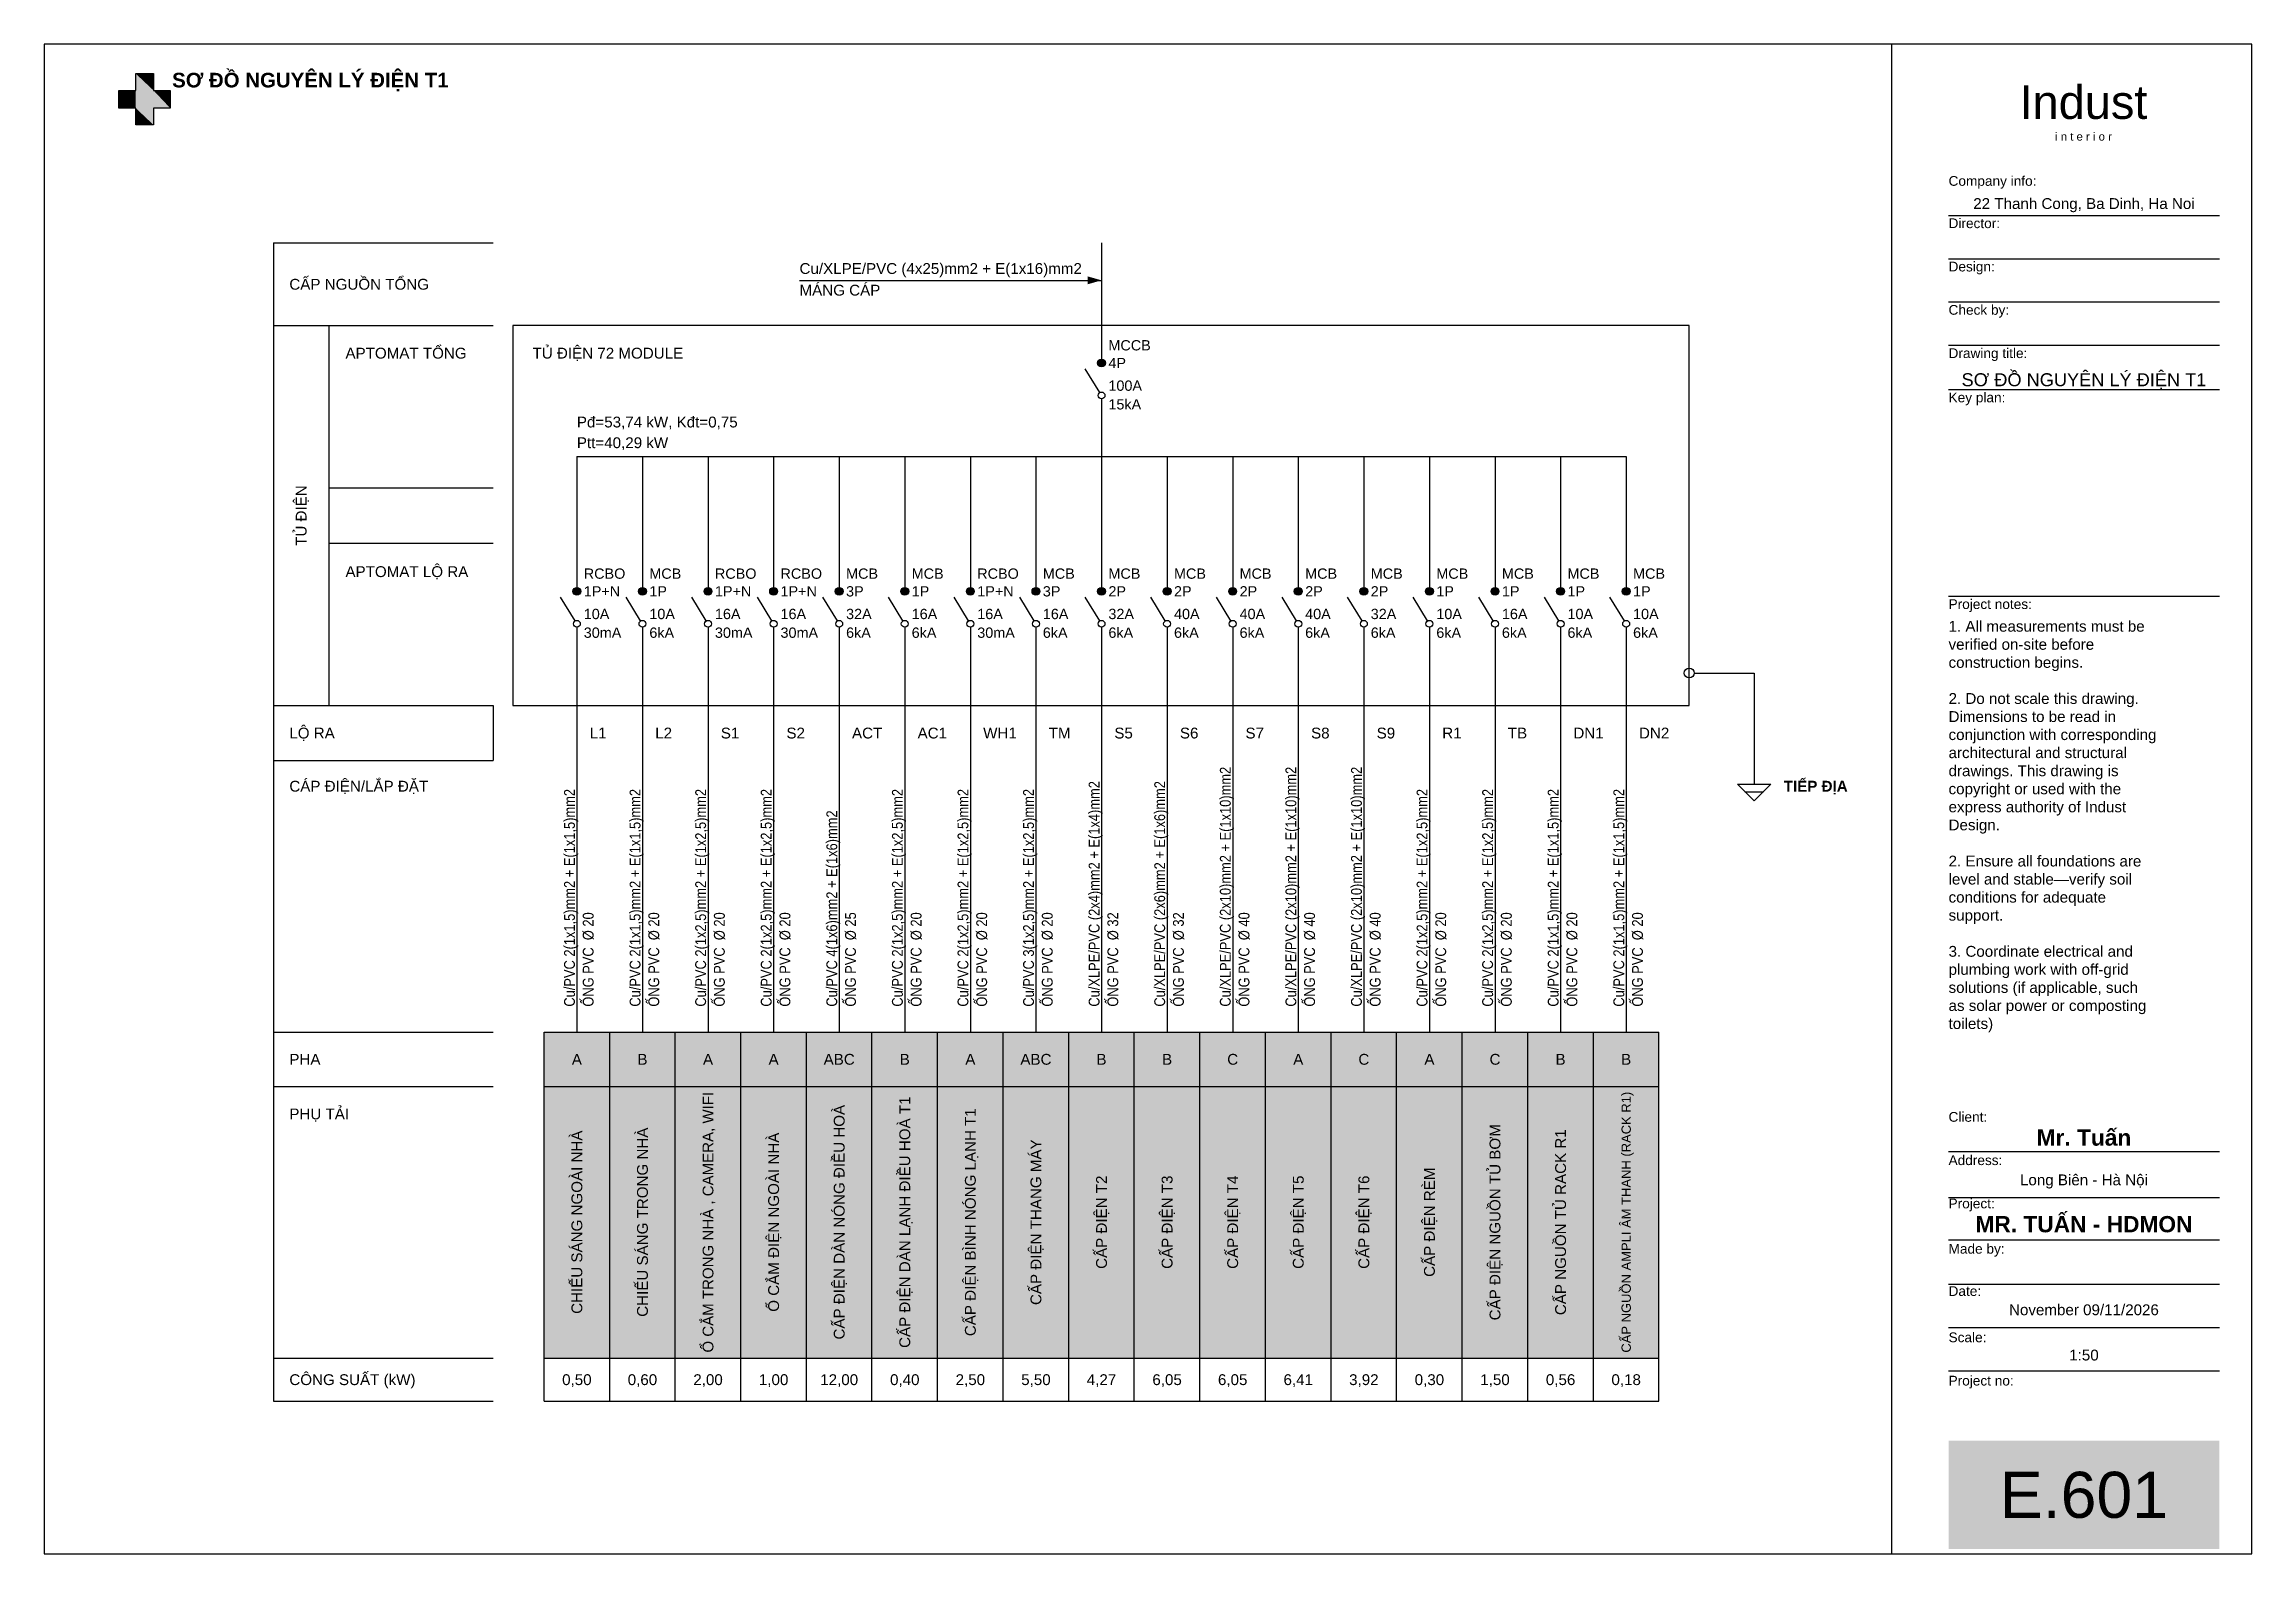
# Model space of a CAD drawing. Extents: x 10 to 417, y 6 to 285.
import ezdxf
from ezdxf.enums import TextEntityAlignment as Align

# ---------------------------------------------------------------- set-up
doc = ezdxf.new("R2010")
doc.units = 0
for name, color, linetype in [('IND-KHUNG', 254, 'CONTINUOUS'), ('IND-KT-GIATRI', 250, 'CONTINUOUS'), ('IND-KT-NET', 8, 'CONTINUOUS'), ('IND-KT-NHAN', 253, 'CONTINUOUS'), ('IND-KT-NOIBAT', 40, 'CONTINUOUS'), ('IND-KT-SOBV', 8, 'CONTINUOUS'), ('IND-KT-SOBV-CHU', 255, 'CONTINUOUS'), ('IND-SLD-CHU', 20, 'CONTINUOUS'), ('IND-SLD-NET', 154, 'CONTINUOUS'), ('IND-SLD-O', 254, 'CONTINUOUS'), ('IND-TIEUDE', 7, 'CONTINUOUS'), ('IND-TIEUDE-ICON', 132, 'CONTINUOUS')]:
    doc.layers.add(name, color=color, linetype=linetype)
doc.styles.add('IND-ARIAL', font='arial.ttf')
doc.styles.add('IND-ARIAL-DAM', font='arialbd.ttf')

# ---------------------------------------------------------------- blocks, each defined once
blk = doc.blocks.new('IND_CB')
at = {"layer": 'IND-SLD-NET'}
blk.add_line((-0.332, -5.452), (-2.997, -1.09), dxfattribs=at)
at = {"layer": 'IND-SLD-NET', "const_width": 0.727}
blk.add_lwpolyline([(-0.363, 0, 1), (0.363, 0, 1)], format="xyb", close=True, dxfattribs=at)
at = {"layer": 'IND-SLD-NET'}
for centre, radius in [((0, 0), 0.727), ((0, -5.995), 0.636)]:
    blk.add_circle(centre, radius, dxfattribs=at)
at = {"layer": 'IND-SLD-CHU', "style": 'IND-ARIAL'}
for tag, p in [('LOAI', (1.272, 2.32)), ('SO_CUC', (1.272, -0.95)), ('DONG_DM', (1.272, -5.128)), ('DONG_CAT', (1.272, -8.58))]:
    blk.add_attdef(tag, p, '', height=1.9, dxfattribs=at)
blk = doc.blocks.new('IND_TIEP_DIA')
at = {"layer": 'IND-SLD-NET'}
for p, q in [((-3.088, 0), (3.088, 0)), ((-3.088, 0), (0, -3.088)), ((3.088, 0), (0, -3.088)), ((-1.729, -1.39), (1.729, -1.39))]:
    blk.add_line(p, q, dxfattribs=at)
blk = doc.blocks.new('IND_KHUNG_TEN_GIATRI')
at = {"layer": 'IND-KT-GIATRI', "style": 'IND-ARIAL'}
for tag, height, p in [('CONG_TY', 2, (386.12, 254.498)), ('GIAM_DOC', 2, (386.12, 246.505)), ('THIET_KE', 2, (386.12, 238.512)), ('KIEM_TRA', 2, (386.12, 230.519)), ('TEN_BAN_VE', 2.4, (386.12, 221.781)), ('DIA_CHI', 2, (386.12, 74.29)), ('NGUOI_VE', 2, (386.12, 57.214)), ('NGAY', 2, (386.12, 50.311)), ('TY_LE', 2, (386.12, 41.955)), ('SO_DU_AN', 2, (386.12, 32.872))]:
    blk.add_attdef(tag, text='', height=height, dxfattribs=at).set_placement(p, align=Align.CENTER)
at = {"layer": 'IND-KT-NOIBAT', "style": 'IND-ARIAL-DAM'}
for tag, p in [('CHU_DAU_TU', (386.12, 81.602)), ('DU_AN', (386.12, 65.616))]:
    blk.add_attdef(tag, text='', height=3, dxfattribs=at).set_placement(p, align=Align.CENTER)
at = {"layer": 'IND-KT-SOBV-CHU', "style": 'IND-ARIAL'}
blk.add_attdef('SO_BAN_VE', text='', height=8.5, dxfattribs=at).set_placement((386.12, 12.909), align=Align.CENTER)

msp = doc.modelspace()

# ---------------------------------------------------------------- linework, layer by layer
at = {"layer": 'IND-KHUNG'}
for p, q in [((417.093, 284.927), (9.81, 284.927)), ((9.81, 284.927), (9.81, 6.259)), ((350.606, 284.927), (350.606, 6.259)), ((417.093, 6.259), (417.093, 284.927)), ((9.81, 6.259), (417.093, 6.259))]:
    msp.add_line(p, q, dxfattribs=at)
at = {"layer": 'IND-KT-NET'}
for p, q in [((361.142, 253.318), (411.099, 253.318)), ((361.142, 245.325), (411.099, 245.325)), ((361.142, 237.332), (411.099, 237.332)), ((361.142, 229.339), (411.099, 229.339)), ((361.142, 221.164), (411.099, 221.164)), ((361.142, 183.015), (411.099, 183.015)), ((361.142, 80.558), (411.099, 80.558)), ((361.142, 72.02), (411.099, 72.02)), ((361.142, 64.209), (411.099, 64.209)), ((361.142, 56.034), (411.099, 56.034)), ((361.142, 48.041), (411.099, 48.041)), ((361.142, 40.048), (411.099, 40.048))]:
    msp.add_line(p, q, dxfattribs=at)
at = {"layer": 'IND-KT-SOBV'}
msp.add_solid([(361.142, 7.167), (411.099, 7.167), (361.142, 27.15), (411.099, 27.15)], dxfattribs=at)
at = {"layer": 'IND-SLD-NET'}
for p, q in [((52.137, 248.231), (52.137, 34.417)), ((52.137, 248.231), (92.647, 248.231)), ((204.877, 248.231), (204.877, 226.069)), ((149.166, 241.328), (204.877, 241.328)), ((52.137, 232.972), (92.647, 232.972)), ((62.31, 232.972), (62.31, 162.851)), ((313.292, 232.972), (96.28, 232.972)), ((96.28, 232.972), (96.28, 162.851)), ((313.292, 162.851), (313.292, 232.972)), ((204.877, 219.438), (204.877, 208.811)), ((108.088, 208.811), (301.666, 208.811)), ((108.088, 208.811), (108.088, 183.924)), ((120.187, 208.811), (120.187, 183.924)), ((132.285, 208.811), (132.285, 183.924)), ((144.384, 208.811), (144.384, 183.924)), ((156.483, 208.811), (156.483, 183.924)), ((168.581, 208.811), (168.581, 183.924)), ((180.68, 208.811), (180.68, 183.924)), ((192.779, 208.811), (192.779, 183.924)), ((204.877, 208.811), (204.877, 183.924)), ((216.976, 208.811), (216.976, 183.924)), ((229.074, 208.811), (229.074, 183.924)), ((241.173, 208.811), (241.173, 183.924)), ((253.272, 208.811), (253.272, 183.924)), ((265.37, 208.811), (265.37, 183.924)), ((277.469, 208.811), (277.469, 183.924)), ((289.567, 208.811), (289.567, 183.924)), ((301.666, 208.811), (301.666, 183.924)), ((62.31, 202.998), (92.647, 202.998)), ((62.31, 192.825), (92.647, 192.825)), ((108.088, 177.293), (108.088, 102.539)), ((120.187, 177.293), (120.187, 102.539)), ((132.285, 177.293), (132.285, 102.539)), ((144.384, 177.293), (144.384, 102.539)), ((156.483, 177.293), (156.483, 102.539)), ((168.581, 177.293), (168.581, 102.539)), ((180.68, 177.293), (180.68, 102.539)), ((192.779, 177.293), (192.779, 102.539)), ((204.877, 177.293), (204.877, 102.539)), ((216.976, 177.293), (216.976, 102.539)), ((229.074, 177.293), (229.074, 102.539)), ((241.173, 177.293), (241.173, 102.539)), ((253.272, 177.293), (253.272, 102.539)), ((265.37, 177.293), (265.37, 102.539)), ((277.469, 177.293), (277.469, 102.539)), ((289.567, 177.293), (289.567, 102.539)), ((301.666, 177.293), (301.666, 102.539)), ((314.201, 168.846), (325.282, 168.846)), ((325.282, 168.846), (325.282, 148.318)), ((52.137, 162.851), (92.647, 162.851)), ((92.647, 162.851), (92.647, 152.678)), ((96.28, 162.851), (313.292, 162.851)), ((52.137, 152.678), (92.647, 152.678)), ((52.137, 102.539), (92.647, 102.539)), ((102.039, 102.539), (307.715, 102.539)), ((102.039, 34.417), (102.039, 102.539)), ((114.138, 34.417), (114.138, 102.539)), ((126.236, 34.417), (126.236, 102.539)), ((138.335, 34.417), (138.335, 102.539)), ((150.433, 34.417), (150.433, 102.539)), ((162.532, 34.417), (162.532, 102.539)), ((174.631, 34.417), (174.631, 102.539)), ((186.729, 34.417), (186.729, 102.539)), ((198.828, 34.417), (198.828, 102.539)), ((210.926, 34.417), (210.926, 102.539)), ((223.025, 34.417), (223.025, 102.539)), ((235.124, 34.417), (235.124, 102.539)), ((247.222, 34.417), (247.222, 102.539)), ((259.321, 34.417), (259.321, 102.539)), ((271.42, 34.417), (271.42, 102.539)), ((283.518, 34.417), (283.518, 102.539)), ((295.617, 34.417), (295.617, 102.539)), ((307.715, 34.417), (307.715, 102.539)), ((52.137, 92.548), (92.647, 92.548)), ((102.039, 92.548), (307.715, 92.548)), ((52.137, 42.41), (92.647, 42.41)), ((102.039, 42.41), (307.715, 42.41)), ((52.137, 34.417), (92.647, 34.417)), ((102.039, 34.417), (307.715, 34.417))]:
    msp.add_line(p, q, dxfattribs=at)
msp.add_circle((313.292, 168.846), 0.908, dxfattribs=at)
msp.add_solid([(204.877, 241.328), (202.334, 242.055), (202.334, 240.602)], dxfattribs=at)
at = {"layer": 'IND-SLD-O'}
for points in [[(102.039, 92.548), (307.715, 92.548), (102.039, 102.539), (307.715, 102.539)], [(102.039, 42.41), (307.715, 42.41), (102.039, 92.548), (307.715, 92.548)]]:
    msp.add_solid(points, dxfattribs=at)
at = {"layer": 'IND-TIEUDE'}
for p, q in [((26.704, 279.477), (29.974, 279.477)), ((26.704, 276.389), (26.704, 279.477)), ((29.974, 279.477), (29.974, 276.389)), ((23.616, 273.119), (23.616, 276.389)), ((23.616, 276.389), (26.704, 276.389)), ((26.704, 273.119), (23.616, 273.119)), ((26.704, 270.031), (26.704, 273.119)), ((29.974, 276.389), (33.062, 276.389)), ((33.062, 273.119), (29.974, 273.119)), ((29.974, 273.119), (29.974, 270.031)), ((33.062, 276.389), (33.062, 273.119)), ((29.974, 270.031), (26.704, 270.031))]:
    msp.add_line(p, q, dxfattribs=at)
at = {"layer": 'IND-TIEUDE-ICON'}
for points in [[(26.704, 279.477), (26.704, 276.389), (29.974, 270.031)], [(26.704, 279.477), (29.974, 270.031), (29.974, 273.119)], [(26.704, 279.477), (29.974, 273.119), (33.062, 273.119)], [(26.704, 279.477), (33.062, 273.119), (29.974, 276.389)], [(29.974, 276.389), (29.974, 279.477), (26.704, 279.477)], [(26.704, 276.389), (23.616, 276.389), (23.616, 273.119)], [(26.704, 276.389), (23.616, 273.119), (26.704, 273.119)], [(26.704, 276.389), (26.704, 273.119), (29.974, 270.031)], [(26.704, 273.119), (26.704, 270.031), (29.974, 270.031)], [(33.062, 273.119), (33.062, 276.389), (29.974, 276.389)]]:
    msp.add_solid(points, dxfattribs=at)

# ---------------------------------------------------------------- block references
at = {"layer": 'IND-SLD-NET'}
for name, p, values in [('IND_KHUNG_TEN_GIATRI', (0, 0), {'CONG_TY': '22 Thanh Cong, Ba Dinh, Ha Noi', 'TEN_BAN_VE': 'SƠ ĐỒ NGUYÊN LÝ ĐIỆN T1', 'CHU_DAU_TU': 'Mr. Tuấn', 'DIA_CHI': 'Long Biên - Hà Nội', 'DU_AN': 'MR. TUẤN - HDMON', 'NGAY': 'November 09/11/2026', 'TY_LE': '1:50', 'SO_BAN_VE': 'E.601'}), ('IND_CB', (204.877, 226.069), {'LOAI': 'MCCB', 'SO_CUC': '4P', 'DONG_DM': '100A', 'DONG_CAT': '15kA'})]:
    msp.add_blockref(name, p, dxfattribs=at).add_auto_attribs(values)
ref = msp.add_blockref('IND_CB', (108.088, 183.924), dxfattribs=at)
ref.add_attrib('LOAI', 'RCBO', (109.36, 186.243), dxfattribs={"layer": 'IND-SLD-CHU', "height": 1.9, "style": 'IND-ARIAL'})
ref.add_attrib('SO_CUC', '1P+N', (109.36, 182.974), dxfattribs={"layer": 'IND-SLD-CHU', "height": 1.9, "style": 'IND-ARIAL'})
ref.add_attrib('DONG_DM', '10A', (109.36, 178.795), dxfattribs={"layer": 'IND-SLD-CHU', "height": 1.9, "style": 'IND-ARIAL'})
ref.add_attrib('DONG_CAT', '30mA', (109.36, 175.344), dxfattribs={"layer": 'IND-SLD-CHU', "height": 1.9, "style": 'IND-ARIAL'})
ref = msp.add_blockref('IND_CB', (120.187, 183.924), dxfattribs=at)
ref.add_attrib('LOAI', 'MCB', (121.458, 186.243), dxfattribs={"layer": 'IND-SLD-CHU', "height": 1.9, "style": 'IND-ARIAL'})
ref.add_attrib('SO_CUC', '1P', (121.458, 182.974), dxfattribs={"layer": 'IND-SLD-CHU', "height": 1.9, "style": 'IND-ARIAL'})
ref.add_attrib('DONG_DM', '10A', (121.458, 178.795), dxfattribs={"layer": 'IND-SLD-CHU', "height": 1.9, "style": 'IND-ARIAL'})
ref.add_attrib('DONG_CAT', '6kA', (121.458, 175.344), dxfattribs={"layer": 'IND-SLD-CHU', "height": 1.9, "style": 'IND-ARIAL'})
ref = msp.add_blockref('IND_CB', (132.285, 183.924), dxfattribs=at)
ref.add_attrib('LOAI', 'RCBO', (133.557, 186.243), dxfattribs={"layer": 'IND-SLD-CHU', "height": 1.9, "style": 'IND-ARIAL'})
ref.add_attrib('SO_CUC', '1P+N', (133.557, 182.974), dxfattribs={"layer": 'IND-SLD-CHU', "height": 1.9, "style": 'IND-ARIAL'})
ref.add_attrib('DONG_DM', '16A', (133.557, 178.795), dxfattribs={"layer": 'IND-SLD-CHU', "height": 1.9, "style": 'IND-ARIAL'})
ref.add_attrib('DONG_CAT', '30mA', (133.557, 175.344), dxfattribs={"layer": 'IND-SLD-CHU', "height": 1.9, "style": 'IND-ARIAL'})
ref = msp.add_blockref('IND_CB', (144.384, 183.924), dxfattribs=at)
ref.add_attrib('LOAI', 'RCBO', (145.656, 186.243), dxfattribs={"layer": 'IND-SLD-CHU', "height": 1.9, "style": 'IND-ARIAL'})
ref.add_attrib('SO_CUC', '1P+N', (145.656, 182.974), dxfattribs={"layer": 'IND-SLD-CHU', "height": 1.9, "style": 'IND-ARIAL'})
ref.add_attrib('DONG_DM', '16A', (145.656, 178.795), dxfattribs={"layer": 'IND-SLD-CHU', "height": 1.9, "style": 'IND-ARIAL'})
ref.add_attrib('DONG_CAT', '30mA', (145.656, 175.344), dxfattribs={"layer": 'IND-SLD-CHU', "height": 1.9, "style": 'IND-ARIAL'})
ref = msp.add_blockref('IND_CB', (156.483, 183.924), dxfattribs=at)
ref.add_attrib('LOAI', 'MCB', (157.754, 186.243), dxfattribs={"layer": 'IND-SLD-CHU', "height": 1.9, "style": 'IND-ARIAL'})
ref.add_attrib('SO_CUC', '3P', (157.754, 182.974), dxfattribs={"layer": 'IND-SLD-CHU', "height": 1.9, "style": 'IND-ARIAL'})
ref.add_attrib('DONG_DM', '32A', (157.754, 178.795), dxfattribs={"layer": 'IND-SLD-CHU', "height": 1.9, "style": 'IND-ARIAL'})
ref.add_attrib('DONG_CAT', '6kA', (157.754, 175.344), dxfattribs={"layer": 'IND-SLD-CHU', "height": 1.9, "style": 'IND-ARIAL'})
ref = msp.add_blockref('IND_CB', (168.581, 183.924), dxfattribs=at)
ref.add_attrib('LOAI', 'MCB', (169.853, 186.243), dxfattribs={"layer": 'IND-SLD-CHU', "height": 1.9, "style": 'IND-ARIAL'})
ref.add_attrib('SO_CUC', '1P', (169.853, 182.974), dxfattribs={"layer": 'IND-SLD-CHU', "height": 1.9, "style": 'IND-ARIAL'})
ref.add_attrib('DONG_DM', '16A', (169.853, 178.795), dxfattribs={"layer": 'IND-SLD-CHU', "height": 1.9, "style": 'IND-ARIAL'})
ref.add_attrib('DONG_CAT', '6kA', (169.853, 175.344), dxfattribs={"layer": 'IND-SLD-CHU', "height": 1.9, "style": 'IND-ARIAL'})
ref = msp.add_blockref('IND_CB', (180.68, 183.924), dxfattribs=at)
ref.add_attrib('LOAI', 'RCBO', (181.952, 186.243), dxfattribs={"layer": 'IND-SLD-CHU', "height": 1.9, "style": 'IND-ARIAL'})
ref.add_attrib('SO_CUC', '1P+N', (181.952, 182.974), dxfattribs={"layer": 'IND-SLD-CHU', "height": 1.9, "style": 'IND-ARIAL'})
ref.add_attrib('DONG_DM', '16A', (181.952, 178.795), dxfattribs={"layer": 'IND-SLD-CHU', "height": 1.9, "style": 'IND-ARIAL'})
ref.add_attrib('DONG_CAT', '30mA', (181.952, 175.344), dxfattribs={"layer": 'IND-SLD-CHU', "height": 1.9, "style": 'IND-ARIAL'})
ref = msp.add_blockref('IND_CB', (192.779, 183.924), dxfattribs=at)
ref.add_attrib('LOAI', 'MCB', (194.05, 186.243), dxfattribs={"layer": 'IND-SLD-CHU', "height": 1.9, "style": 'IND-ARIAL'})
ref.add_attrib('SO_CUC', '3P', (194.05, 182.974), dxfattribs={"layer": 'IND-SLD-CHU', "height": 1.9, "style": 'IND-ARIAL'})
ref.add_attrib('DONG_DM', '16A', (194.05, 178.795), dxfattribs={"layer": 'IND-SLD-CHU', "height": 1.9, "style": 'IND-ARIAL'})
ref.add_attrib('DONG_CAT', '6kA', (194.05, 175.344), dxfattribs={"layer": 'IND-SLD-CHU', "height": 1.9, "style": 'IND-ARIAL'})
ref = msp.add_blockref('IND_CB', (204.877, 183.924), dxfattribs=at)
ref.add_attrib('LOAI', 'MCB', (206.149, 186.243), dxfattribs={"layer": 'IND-SLD-CHU', "height": 1.9, "style": 'IND-ARIAL'})
ref.add_attrib('SO_CUC', '2P', (206.149, 182.974), dxfattribs={"layer": 'IND-SLD-CHU', "height": 1.9, "style": 'IND-ARIAL'})
ref.add_attrib('DONG_DM', '32A', (206.149, 178.795), dxfattribs={"layer": 'IND-SLD-CHU', "height": 1.9, "style": 'IND-ARIAL'})
ref.add_attrib('DONG_CAT', '6kA', (206.149, 175.344), dxfattribs={"layer": 'IND-SLD-CHU', "height": 1.9, "style": 'IND-ARIAL'})
ref = msp.add_blockref('IND_CB', (216.976, 183.924), dxfattribs=at)
ref.add_attrib('LOAI', 'MCB', (218.247, 186.243), dxfattribs={"layer": 'IND-SLD-CHU', "height": 1.9, "style": 'IND-ARIAL'})
ref.add_attrib('SO_CUC', '2P', (218.247, 182.974), dxfattribs={"layer": 'IND-SLD-CHU', "height": 1.9, "style": 'IND-ARIAL'})
ref.add_attrib('DONG_DM', '40A', (218.247, 178.795), dxfattribs={"layer": 'IND-SLD-CHU', "height": 1.9, "style": 'IND-ARIAL'})
ref.add_attrib('DONG_CAT', '6kA', (218.247, 175.344), dxfattribs={"layer": 'IND-SLD-CHU', "height": 1.9, "style": 'IND-ARIAL'})
ref = msp.add_blockref('IND_CB', (229.074, 183.924), dxfattribs=at)
ref.add_attrib('LOAI', 'MCB', (230.346, 186.243), dxfattribs={"layer": 'IND-SLD-CHU', "height": 1.9, "style": 'IND-ARIAL'})
ref.add_attrib('SO_CUC', '2P', (230.346, 182.974), dxfattribs={"layer": 'IND-SLD-CHU', "height": 1.9, "style": 'IND-ARIAL'})
ref.add_attrib('DONG_DM', '40A', (230.346, 178.795), dxfattribs={"layer": 'IND-SLD-CHU', "height": 1.9, "style": 'IND-ARIAL'})
ref.add_attrib('DONG_CAT', '6kA', (230.346, 175.344), dxfattribs={"layer": 'IND-SLD-CHU', "height": 1.9, "style": 'IND-ARIAL'})
ref = msp.add_blockref('IND_CB', (241.173, 183.924), dxfattribs=at)
ref.add_attrib('LOAI', 'MCB', (242.445, 186.243), dxfattribs={"layer": 'IND-SLD-CHU', "height": 1.9, "style": 'IND-ARIAL'})
ref.add_attrib('SO_CUC', '2P', (242.445, 182.974), dxfattribs={"layer": 'IND-SLD-CHU', "height": 1.9, "style": 'IND-ARIAL'})
ref.add_attrib('DONG_DM', '40A', (242.445, 178.795), dxfattribs={"layer": 'IND-SLD-CHU', "height": 1.9, "style": 'IND-ARIAL'})
ref.add_attrib('DONG_CAT', '6kA', (242.445, 175.344), dxfattribs={"layer": 'IND-SLD-CHU', "height": 1.9, "style": 'IND-ARIAL'})
ref = msp.add_blockref('IND_CB', (253.272, 183.924), dxfattribs=at)
ref.add_attrib('LOAI', 'MCB', (254.543, 186.243), dxfattribs={"layer": 'IND-SLD-CHU', "height": 1.9, "style": 'IND-ARIAL'})
ref.add_attrib('SO_CUC', '2P', (254.543, 182.974), dxfattribs={"layer": 'IND-SLD-CHU', "height": 1.9, "style": 'IND-ARIAL'})
ref.add_attrib('DONG_DM', '32A', (254.543, 178.795), dxfattribs={"layer": 'IND-SLD-CHU', "height": 1.9, "style": 'IND-ARIAL'})
ref.add_attrib('DONG_CAT', '6kA', (254.543, 175.344), dxfattribs={"layer": 'IND-SLD-CHU', "height": 1.9, "style": 'IND-ARIAL'})
ref = msp.add_blockref('IND_CB', (265.37, 183.924), dxfattribs=at)
ref.add_attrib('LOAI', 'MCB', (266.642, 186.243), dxfattribs={"layer": 'IND-SLD-CHU', "height": 1.9, "style": 'IND-ARIAL'})
ref.add_attrib('SO_CUC', '1P', (266.642, 182.974), dxfattribs={"layer": 'IND-SLD-CHU', "height": 1.9, "style": 'IND-ARIAL'})
ref.add_attrib('DONG_DM', '10A', (266.642, 178.795), dxfattribs={"layer": 'IND-SLD-CHU', "height": 1.9, "style": 'IND-ARIAL'})
ref.add_attrib('DONG_CAT', '6kA', (266.642, 175.344), dxfattribs={"layer": 'IND-SLD-CHU', "height": 1.9, "style": 'IND-ARIAL'})
ref = msp.add_blockref('IND_CB', (277.469, 183.924), dxfattribs=at)
ref.add_attrib('LOAI', 'MCB', (278.74, 186.243), dxfattribs={"layer": 'IND-SLD-CHU', "height": 1.9, "style": 'IND-ARIAL'})
ref.add_attrib('SO_CUC', '1P', (278.74, 182.974), dxfattribs={"layer": 'IND-SLD-CHU', "height": 1.9, "style": 'IND-ARIAL'})
ref.add_attrib('DONG_DM', '16A', (278.74, 178.795), dxfattribs={"layer": 'IND-SLD-CHU', "height": 1.9, "style": 'IND-ARIAL'})
ref.add_attrib('DONG_CAT', '6kA', (278.74, 175.344), dxfattribs={"layer": 'IND-SLD-CHU', "height": 1.9, "style": 'IND-ARIAL'})
ref = msp.add_blockref('IND_CB', (289.567, 183.924), dxfattribs=at)
ref.add_attrib('LOAI', 'MCB', (290.839, 186.243), dxfattribs={"layer": 'IND-SLD-CHU', "height": 1.9, "style": 'IND-ARIAL'})
ref.add_attrib('SO_CUC', '1P', (290.839, 182.974), dxfattribs={"layer": 'IND-SLD-CHU', "height": 1.9, "style": 'IND-ARIAL'})
ref.add_attrib('DONG_DM', '10A', (290.839, 178.795), dxfattribs={"layer": 'IND-SLD-CHU', "height": 1.9, "style": 'IND-ARIAL'})
ref.add_attrib('DONG_CAT', '6kA', (290.839, 175.344), dxfattribs={"layer": 'IND-SLD-CHU', "height": 1.9, "style": 'IND-ARIAL'})
ref = msp.add_blockref('IND_CB', (301.666, 183.924), dxfattribs=at)
ref.add_attrib('LOAI', 'MCB', (302.938, 186.243), dxfattribs={"layer": 'IND-SLD-CHU', "height": 1.9, "style": 'IND-ARIAL'})
ref.add_attrib('SO_CUC', '1P', (302.938, 182.974), dxfattribs={"layer": 'IND-SLD-CHU', "height": 1.9, "style": 'IND-ARIAL'})
ref.add_attrib('DONG_DM', '10A', (302.938, 178.795), dxfattribs={"layer": 'IND-SLD-CHU', "height": 1.9, "style": 'IND-ARIAL'})
ref.add_attrib('DONG_CAT', '6kA', (302.938, 175.344), dxfattribs={"layer": 'IND-SLD-CHU', "height": 1.9, "style": 'IND-ARIAL'})
msp.add_blockref('IND_TIEP_DIA', (325.282, 148.318), dxfattribs=at)

# ---------------------------------------------------------------- texts
at = {"layer": 'IND-KT-GIATRI', "style": 'IND-ARIAL'}
for s, p in [('verified on-site before', (361.142, 173.14)), ('1. All measurements must be', (361.142, 176.474)), ('construction begins.', (361.142, 169.807)), ('2. Do not scale this drawing.', (361.142, 163.14)), ('Dimensions to be read in', (361.142, 159.807)), ('conjunction with corresponding', (361.142, 156.474)), ('architectural and structural', (361.142, 153.14)), ('drawings. This drawing is', (361.142, 149.807)), ('copyright or used with the', (361.142, 146.474)), ('express authority of Indust', (361.142, 143.14)), ('Design.', (361.142, 139.807)), ('2. Ensure all foundations are', (361.142, 133.14)), ('level and stable—verify soil', (361.142, 129.807)), ('conditions for adequate', (361.142, 126.474)), ('support.', (361.142, 123.14)), ('3. Coordinate electrical and', (361.142, 116.474)), ('plumbing work with off-grid', (361.142, 113.14)), ('solutions (if applicable, such', (361.142, 109.807)), ('as solar power or composting', (361.142, 106.474)), ('toilets)', (361.142, 103.14))]:
    msp.add_text(s, height=2, dxfattribs=at).set_placement(p)
at = {"layer": 'IND-KT-NHAN', "style": 'IND-ARIAL'}
for s, p in [('Company info:', (361.142, 259.676)), ('Director:', (361.142, 251.865)), ('Design:', (361.142, 243.872)), ('Check by:', (361.142, 235.879)), ('Drawing title:', (361.142, 227.885)), ('Key plan:', (361.142, 219.711)), ('Project notes:', (361.142, 181.562)), ('Client:', (361.142, 86.917)), ('Address:', (361.142, 78.924)), ('Project:', (361.142, 70.93)), ('Made by:', (361.142, 62.574)), ('Date:', (361.142, 54.763)), ('Scale:', (361.142, 46.225)), ('Project no:', (361.142, 38.231))]:
    msp.add_text(s, height=1.8, dxfattribs=at).set_placement(p, align=Align.MIDDLE_LEFT)
at = {"layer": 'IND-SLD-CHU'}
for s, style, p in [('Cu/XLPE/PVC (4x25)mm2 + E(1x16)mm2', 'IND-ARIAL', (149.166, 243.508)), ('CẤP NGUỒN TỔNG', 'IND-ARIAL', (55.043, 240.602)), ('MÁNG CÁP', 'IND-ARIAL', (149.166, 239.512)), ('APTOMAT TỔNG', 'IND-ARIAL', (65.398, 227.885)), ('TỦ ĐIỆN 72 MODULE', 'IND-ARIAL', (99.913, 227.885)), ('Pđ=53,74 kW, Kđt=0,75', 'IND-ARIAL', (108.088, 215.169)), ('Ptt=40,29 kW', 'IND-ARIAL', (108.088, 211.354)), ('APTOMAT LỘ RA', 'IND-ARIAL', (65.398, 187.557)), ('LỘ RA', 'IND-ARIAL', (55.043, 157.764)), ('L1', 'IND-ARIAL', (110.45, 157.764)), ('L2', 'IND-ARIAL', (122.548, 157.764)), ('S1', 'IND-ARIAL', (134.647, 157.764)), ('S2', 'IND-ARIAL', (146.746, 157.764)), ('ACT', 'IND-ARIAL', (158.844, 157.764)), ('AC1', 'IND-ARIAL', (170.943, 157.764)), ('WH1', 'IND-ARIAL', (183.042, 157.764)), ('TM', 'IND-ARIAL', (195.14, 157.764)), ('S5', 'IND-ARIAL', (207.239, 157.764)), ('S6', 'IND-ARIAL', (219.337, 157.764)), ('S7', 'IND-ARIAL', (231.436, 157.764)), ('S8', 'IND-ARIAL', (243.535, 157.764)), ('S9', 'IND-ARIAL', (255.633, 157.764)), ('R1', 'IND-ARIAL', (267.732, 157.764)), ('TB', 'IND-ARIAL', (279.83, 157.764)), ('DN1', 'IND-ARIAL', (291.929, 157.764)), ('DN2', 'IND-ARIAL', (304.028, 157.764)), ('CÁP ĐIỆN/LẮP ĐẶT', 'IND-ARIAL', (55.043, 147.955)), ('TIẾP ĐỊA', 'IND-ARIAL-DAM', (330.732, 147.955)), ('PHA', 'IND-ARIAL', (55.043, 97.544)), ('PHỤ TẢI', 'IND-ARIAL', (55.043, 87.462)), ('CÔNG SUẤT (kW)', 'IND-ARIAL', (55.043, 38.413))]:
    msp.add_text(s, height=2, dxfattribs=dict(at, style=style)).set_placement(p, align=Align.MIDDLE_LEFT)
at = {"layer": 'IND-SLD-CHU', "style": 'IND-ARIAL'}
for s, height, p in [('TỦ ĐIỆN', 2, (57.223, 197.911)), ('Ổ CẮM TRONG NHÀ , CAMERA, WIFI', 1.988, (132.285, 67.479)), ('CẤP ĐIỆN DÀN LẠNH ĐIỀU HOÀ T1', 2, (168.581, 67.479)), ('CẤP NGUỒN AMPLI ÂM THANH (RACK R1)', 1.714, (301.666, 67.479)), ('CẤP ĐIỆN DÀN NÓNG ĐIỀU HOÀ', 2, (156.483, 67.479)), ('CẤP ĐIỆN BÌNH NÓNG LẠNH T1', 2, (180.68, 67.479)), ('CHIẾU SÁNG NGOÀI NHÀ', 2, (108.088, 67.479)), ('CHIẾU SÁNG TRONG NHÀ', 2, (120.187, 67.479)), ('Ổ CẮM ĐIỆN NGOÀI NHÀ', 2, (144.384, 67.479)), ('CẤP ĐIỆN THANG MÁY', 2, (192.779, 67.479)), ('CẤP ĐIỆN NGUỒN TỦ BƠM', 2, (277.469, 67.479)), ('CẤP NGUỒN TỦ RACK R1', 2, (289.567, 67.479)), ('CẤP ĐIỆN T2', 2, (204.877, 67.479)), ('CẤP ĐIỆN T3', 2, (216.976, 67.479)), ('CẤP ĐIỆN T4', 2, (229.074, 67.479)), ('CẤP ĐIỆN T5', 2, (241.173, 67.479)), ('CẤP ĐIỆN T6', 2, (253.272, 67.479)), ('CẤP ĐIỆN RÈM', 2, (265.37, 67.479))]:
    msp.add_text(s, height=height, rotation=90, dxfattribs=at).set_placement(p, align=Align.MIDDLE_CENTER)
at = {"layer": 'IND-SLD-CHU', "style": 'IND-ARIAL', "width": 0.85}
for s, p in [('Cu/XLPE/PVC (2x10)mm2 + E(1x10)mm2', (228.711, 107.263)), ('Cu/XLPE/PVC (2x10)mm2 + E(1x10)mm2', (240.81, 107.263)), ('Cu/XLPE/PVC (2x10)mm2 + E(1x10)mm2', (252.908, 107.263)), ('Cu/PVC 2(1x1,5)mm2 + E(1x1,5)mm2', (107.725, 107.263)), ('Cu/PVC 2(1x1,5)mm2 + E(1x1,5)mm2', (119.824, 107.263)), ('Cu/PVC 2(1x2,5)mm2 + E(1x2,5)mm2', (131.922, 107.263)), ('Cu/PVC 2(1x2,5)mm2 + E(1x2,5)mm2', (144.021, 107.263)), ('Cu/PVC 2(1x2,5)mm2 + E(1x2,5)mm2', (168.218, 107.263)), ('Cu/PVC 2(1x2,5)mm2 + E(1x2,5)mm2', (180.317, 107.263)), ('Cu/PVC 3(1x2,5)mm2 + E(1x2,5)mm2', (192.415, 107.263)), ('Cu/XLPE/PVC (2x4)mm2 + E(1x4)mm2', (204.514, 107.263)), ('Cu/XLPE/PVC (2x6)mm2 + E(1x6)mm2', (216.612, 107.263)), ('Cu/PVC 2(1x2,5)mm2 + E(1x2,5)mm2', (265.007, 107.263)), ('Cu/PVC 2(1x2,5)mm2 + E(1x2,5)mm2', (277.106, 107.263)), ('Cu/PVC 2(1x1,5)mm2 + E(1x1,5)mm2', (289.204, 107.263)), ('Cu/PVC 2(1x1,5)mm2 + E(1x1,5)mm2', (301.303, 107.263)), ('Cu/PVC 4(1x6)mm2 + E(1x6)mm2', (156.119, 107.263)), ('ỐNG PVC  Ø 20', (111.176, 107.263)), ('ỐNG PVC  Ø 20', (123.275, 107.263)), ('ỐNG PVC  Ø 20', (135.374, 107.263)), ('ỐNG PVC  Ø 20', (147.472, 107.263)), ('ỐNG PVC  Ø 25', (159.571, 107.263)), ('ỐNG PVC  Ø 20', (171.67, 107.263)), ('ỐNG PVC  Ø 20', (183.768, 107.263)), ('ỐNG PVC  Ø 20', (195.867, 107.263)), ('ỐNG PVC  Ø 32', (207.965, 107.263)), ('ỐNG PVC  Ø 32', (220.064, 107.263)), ('ỐNG PVC  Ø 40', (232.163, 107.263)), ('ỐNG PVC  Ø 40', (244.261, 107.263)), ('ỐNG PVC  Ø 40', (256.36, 107.263)), ('ỐNG PVC  Ø 20', (268.458, 107.263)), ('ỐNG PVC  Ø 20', (280.557, 107.263)), ('ỐNG PVC  Ø 20', (292.656, 107.263)), ('ỐNG PVC  Ø 20', (304.754, 107.263))]:
    msp.add_text(s, height=2, rotation=90, dxfattribs=at).set_placement(p)
at = {"layer": 'IND-SLD-CHU', "style": 'IND-ARIAL'}
for s, p in [('A', (108.088, 97.544)), ('B', (120.187, 97.544)), ('A', (132.285, 97.544)), ('A', (144.384, 97.544)), ('ABC', (156.483, 97.544)), ('B', (168.581, 97.544)), ('A', (180.68, 97.544)), ('ABC', (192.779, 97.544)), ('B', (204.877, 97.544)), ('B', (216.976, 97.544)), ('C', (229.074, 97.544)), ('A', (241.173, 97.544)), ('C', (253.272, 97.544)), ('A', (265.37, 97.544)), ('C', (277.469, 97.544)), ('B', (289.567, 97.544)), ('B', (301.666, 97.544)), ('0,50', (108.088, 38.413)), ('0,60', (120.187, 38.413)), ('2,00', (132.285, 38.413)), ('1,00', (144.384, 38.413)), ('12,00', (156.483, 38.413)), ('0,40', (168.581, 38.413)), ('2,50', (180.68, 38.413)), ('5,50', (192.779, 38.413)), ('4,27', (204.877, 38.413)), ('6,05', (216.976, 38.413)), ('6,05', (229.074, 38.413)), ('6,41', (241.173, 38.413)), ('3,92', (253.272, 38.413)), ('0,30', (265.37, 38.413)), ('1,50', (277.469, 38.413)), ('0,56', (289.567, 38.413)), ('0,18', (301.666, 38.413))]:
    msp.add_text(s, height=2, dxfattribs=at).set_placement(p, align=Align.MIDDLE_CENTER)
at = {"layer": 'IND-TIEUDE', "style": 'IND-ARIAL-DAM'}
msp.add_text('SƠ ĐỒ NGUYÊN LÝ ĐIỆN T1', height=2.7, dxfattribs=at).set_placement((33.426, 276.934))
at = {"layer": 'IND-TIEUDE', "style": 'IND-ARIAL'}
for s, height, p in [('Indust', 6.2, (386.029, 271.121)), ('i n t e r i o r', 1.5, (386.029, 267.124))]:
    msp.add_text(s, height=height, dxfattribs=at).set_placement(p, align=Align.CENTER)

doc.saveas('drawing.dxf')
